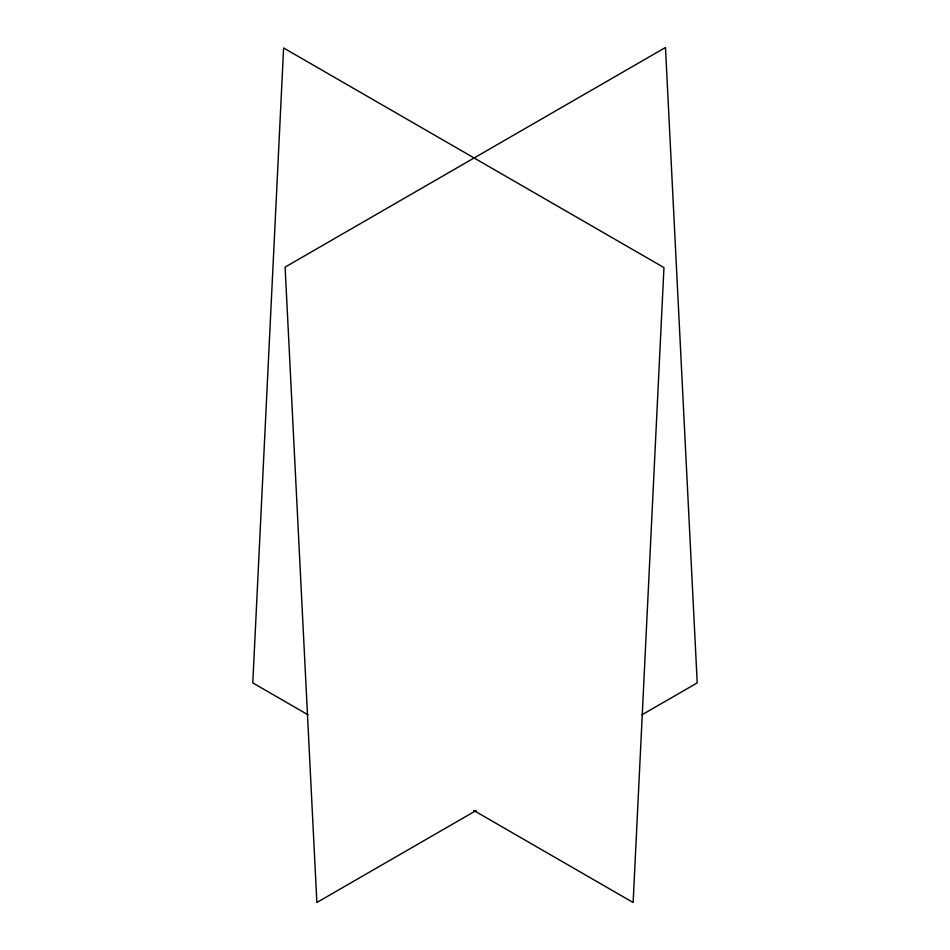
<?xml version="1.0" encoding="UTF-8"?>
<svg xmlns="http://www.w3.org/2000/svg" width="950" height="950" viewBox="0 0 950 950"><rect width="100%" height="100%" fill="white"/><g stroke="black" fill="none" stroke-linecap="round" stroke-linejoin="round"><path stroke-width="1.43" d="M476.199 810.504L316.861 902.5L285.107 267.104L665.475 47.5L697.217 682.896L641.962 714.804M308.037 714.804L252.783 682.896L283.599 47.975L663.955 267.579L633.139 902.5L473.801 810.504"/></g></svg>
